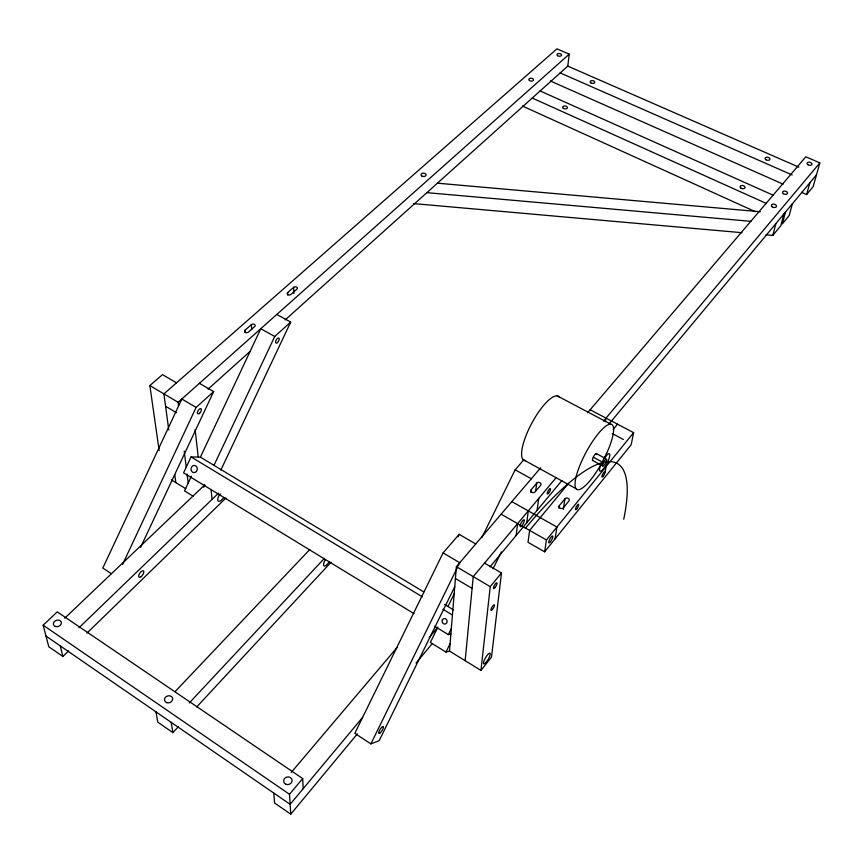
<?xml version="1.0" encoding="UTF-8"?>
<svg xmlns="http://www.w3.org/2000/svg" width="863" height="863" viewBox="0 0 863 863"><rect width="100%" height="100%" fill="white"/><g stroke="black" fill="none" stroke-linecap="round" stroke-linejoin="round"><path stroke-width="1.29" d="M484.553 563.097L501.479 572.989L491.511 657.077L480.961 670.432L449.483 651.058L456.387 566.657L540.68 467.789M465.157 660.702L473.226 576.613L556.009 477.8M480.961 670.432L490.227 586.657L501.479 572.989M285.189 319.882L567.789 66.127L569.246 54.175L556.937 48.835L163.927 393.895L168.77 429.957M516.139 535.513L517.649 523.593M526.689 522.838L528.285 510.896M530.81 492.449L531.166 489.785L536.743 483.086A2.33 1.812 8.5 0 1 539.936 482.708A2.33 1.812 8.5 0 1 540.659 485.254L534.952 491.899A2.255 1.758 8.4 0 1 531.856 492.277A2.255 1.758 8.4 0 1 531.166 489.785M535.643 491.09L536.743 483.086M537.088 510.357L538.76 498.393M568.566 483.366L529.634 530.421L528.016 542.309L544.639 551.824L546.43 539.968L633.615 432.665L590.152 409.763M558.997 508.199L559.407 505.545L564.985 498.76A2.352 1.834 10.2 0 1 568.199 498.372A2.352 1.834 10.2 0 1 568.965 500.961L563.399 507.768A2.352 1.855 10 0 1 560.173 508.156A2.352 1.855 10 0 1 559.407 505.545M555.06 538.933L556.926 527.045L511.835 501.619M563.28 509.386L564.985 498.76M605.362 421.748L606.009 418.124M604.974 472.557L606.096 466.527M633.615 432.665L631.177 444.715L544.639 551.824M766.074 234.822L772.784 235.416L775.923 223.549M784.003 213.851L780.821 225.707L772.784 235.416M785.492 212.061L782.299 223.916L789.149 215.631L792.374 203.797M801.662 192.384L806.592 194.574L809.882 182.762M587.541 412.816L805.815 156.786L819.85 162.88L813.151 186.645L806.592 194.574M122.589 564.413L196.117 407.422L213.646 391.608L199.418 383.334M140.626 547.282L213.646 391.608M423.787 591.921L200.389 457.142L191.057 456.905L183.582 472.838L413.96 613.625M191.392 476.279L184.509 490.896L193.528 496.452M200.389 457.142L260.766 328.727L274.736 336.484L290.702 322.072L276.796 314.456M203.69 487.217L204.822 484.812L64.779 618.167M213.992 465.351L274.736 336.484M220.831 470.119L290.702 322.072M475.75 543.949L459.192 534.326L443.086 552.903L354.822 733.345L370.874 743.884L379.148 740.691L454.747 586.721M458.016 536.743L459.192 534.326M370.874 743.884L457.142 568.027M458.188 565.901L459.742 562.719L443.086 552.903M437.282 628.329L430.357 642.439L445.955 652.061L449.483 651.058M447.994 606.527L454.531 593.215M481.878 537.563L515.157 469.806L523.733 459.925M434.596 626.236L448.35 634.639L451.327 628.609M445.955 652.061L450.087 643.669M493.053 568.76L501.36 551.932M604.046 458.08L606.29 455.33A2.287 1.737 11.1 0 0 606.311 453.582M613.215 429.375L617.52 424.186M273.776 793.054L274.553 802.957L290.755 814.165L357.347 733.874M416.052 663.086L432.255 643.561M490.055 566.84L561.91 480.551M608.998 424.003L816.474 174.844M362.633 717.38L290.13 804.327L45.998 636.063M429.267 637.455L437.865 627.153M290.755 814.165L289.493 794.284L302.686 778.555L57.26 611.867L43.15 625.2L48.781 646.732L62.902 656.495L68.684 650.875M603.431 421.209L819.85 162.88M291.241 772.439L397.077 647.498M155.933 711.835L157.789 722.158L172.891 732.611L178.371 726.7M196.656 707.013L331.025 562.266M189.299 702.935L324.391 558.339M175.06 691.651L309.849 549.451M87.012 633.064L225.869 498.08M78.965 627.789L218.501 493.151M208.091 389.116L250.108 351.381M178.576 405.923L178.123 402.277L569.246 54.175M245.081 330.205L251.36 324.661A2.158 1.521 -3.5 0 1 254.402 324.369A2.158 1.521 -3.5 0 1 254.682 326.505L248.415 332.061A2.168 1.532 -3.8 0 1 245.362 332.363A2.168 1.532 -3.8 0 1 245.081 330.205L245.265 332.676M287.638 292.643L293.603 287.379A2.104 1.456 -1.7 0 1 296.548 287.109A2.104 1.456 -1.7 0 1 296.883 289.148L290.928 294.412A2.104 1.467 -1.9 0 1 287.962 294.693A2.104 1.467 -1.9 0 1 287.638 292.643L287.746 295.114M159.159 450.583L149.86 385.578L162.481 374.639L176.516 382.848M448.35 634.639L450.885 633.992M437.412 183.193L760.368 211.759M426.872 192.654L750.832 221.327M413.506 203.592L741.943 232.686M567.789 66.127L798.868 167.152M560.216 72.924L792.202 174.984M550.335 80.971L783.183 184.197M540.119 90.96L773.324 195.275M532.234 98.048L766.387 203.463M522.352 105.998L755.319 211.672M557.325 395.923L610.81 424.165M612.277 433.582L623.41 439.494M596.257 453.517L605.265 458.372M603.593 461.09L605.837 462.298L610.217 461.608A240.68 57.476 -59.8 0 1 623.744 519.235M593.302 457.207L603.453 462.687L600.68 463.129A240.68 57.476 -59.8 0 0 525.243 528.458M592.773 460.529L602.903 466.009M522.989 459.472L576.053 488.685M515.157 469.806L531.317 478.771M501.123 514.186L546.43 539.968M196.117 407.422L181.813 398.997L102.826 568.07L111.327 573.636M149.86 385.578L178.123 402.277M456.387 566.657L490.227 586.657M165.588 406.268L176.419 412.708M455.416 578.49L472.093 588.404M444.542 604.434L453.614 609.914M191.057 456.905L422.223 596.754M442.935 609.278L452.126 614.844M171.413 479.893L185.836 488.782M43.15 625.2L289.493 794.284M60.227 645.869L62.902 656.495M171.165 722.331L172.891 732.611M174.768 474.715L175.825 482.611M184.229 451.209L186.225 467.185M187.098 474.132L188.21 483.043M195.092 429.634L198.253 457.088M211.047 489.612L212.093 499.332M251.36 324.661L251.694 329.623M302.686 778.555L303.193 788.663M293.603 287.379L293.851 293.571M223.636 497.584A5.761 2.503 -57.5 0 1 218.156 501.025A5.761 2.503 -57.5 0 1 220.162 493.873M596.527 454.585A3.937 1.014 -61.8 0 0 595.697 453.765A3.937 1.014 -61.8 0 0 593.399 456.98L592.989 457.886A3.937 1.014 -61.8 0 0 593.129 460.421M600.206 465.783A36.861 9.45 -61.8 0 1 575.179 481.791A36.861 9.45 -61.8 0 1 604.672 427.012A36.861 9.45 -61.8 0 1 604.661 457.498M525.491 460.68A36.332 10.647 -61.8 0 1 531.932 422.956A36.332 10.647 -61.8 0 1 559.634 397.498M329.008 561.986A5.944 2.147 -58.5 0 1 324.057 566.009A5.944 2.147 -58.5 0 1 325.275 559.871M601.91 462.395L600.875 464.682A9.871 2.46 -61.8 0 0 600.67 471.209A9.871 2.46 -61.8 0 0 607.358 462.59L608.383 460.324A9.871 2.46 -61.8 0 0 608.609 453.765A9.871 2.46 -61.8 0 0 601.91 462.395M603.561 462.449L603.14 463.366A3.948 0.982 -61.8 0 0 603.064 465.977A3.948 0.982 -61.8 0 0 605.74 462.536L606.15 461.619A3.948 0.982 -61.8 0 0 606.236 459.008A3.948 0.982 -61.8 0 0 603.561 462.449M765.913 159.709A2.47 1.51 11.7 0 0 769.915 159.375A2.47 1.51 11.7 0 0 766.743 157.217A2.47 1.51 11.7 0 0 765.913 159.709M590.81 82.848A2.341 1.392 7 0 0 594.726 82.557A2.341 1.392 7 0 0 591.91 80.593A2.341 1.392 7 0 0 590.81 82.848M492.471 609.429A3.225 0.852 -60 0 0 494.316 604.823A3.225 0.852 -60 0 0 491.263 608.577A3.225 0.852 -60 0 0 492.471 609.429M486.301 662.072A6.214 1.553 -59.7 0 0 490.033 653.215A6.214 1.553 -59.7 0 0 484.197 660.357A6.214 1.553 -59.7 0 0 486.301 662.072M740.896 188.091A2.524 1.575 11.5 0 0 745.006 187.735A2.524 1.575 11.5 0 0 741.792 185.491A2.524 1.575 11.5 0 0 740.896 188.091M563.312 108.317A2.384 1.456 6.4 0 0 567.315 108.015A2.384 1.456 6.4 0 0 564.478 105.987A2.384 1.456 6.4 0 0 563.312 108.317M783.377 193.711A2.578 1.607 12.5 0 0 787.531 193.344A2.578 1.607 12.5 0 0 784.208 191.057A2.578 1.607 12.5 0 0 783.377 193.711M807.854 164.682A2.524 1.532 12.7 0 0 811.943 164.402A2.524 1.532 12.7 0 0 808.717 162.168A2.524 1.532 12.7 0 0 807.854 164.682M529.461 80.529A2.373 1.424 5.5 0 0 533.463 80.237A2.373 1.424 5.5 0 0 530.691 78.253A2.373 1.424 5.5 0 0 529.461 80.529M557.584 55.685A2.33 1.37 6.1 0 0 561.5 55.415A2.33 1.37 6.1 0 0 558.739 53.495A2.33 1.37 6.1 0 0 557.584 55.685M772.256 206.85A2.6 1.64 12.5 0 0 776.463 206.473A2.6 1.64 12.5 0 0 773.119 204.143A2.6 1.64 12.5 0 0 772.256 206.85M422.072 176.149A2.567 1.65 2.8 0 0 426.095 175.07A2.567 1.65 2.8 0 0 422.471 173.312A2.567 1.65 2.8 0 0 422.072 176.149M277.519 342.546A2.859 1.316 -60.5 0 0 278.932 338.156A2.859 1.316 -60.5 0 0 275.793 340.993A2.859 1.316 -60.5 0 0 277.519 342.546M199.601 413.258A3.021 1.435 -58.3 0 0 201.003 408.738A3.021 1.435 -58.3 0 0 197.562 411.845A3.021 1.435 -58.3 0 0 199.601 413.258M548.577 493.226A3.085 0.831 -61.3 0 0 550.411 488.652A3.085 0.831 -61.3 0 0 547.584 492.029A3.085 0.831 -61.3 0 0 548.577 493.226M576.754 508.89A3.107 0.777 -61.3 0 0 578.642 504.305A3.107 0.777 -61.3 0 0 575.858 507.735A3.107 0.777 -61.3 0 0 576.754 508.89M603.064 476.387A3.042 0.755 -61.7 0 0 604.941 471.856A3.042 0.755 -61.7 0 0 602.266 475.157A3.042 0.755 -61.7 0 0 603.064 476.387M494.995 587.574A3.279 0.885 -60.2 0 0 496.851 582.87A3.279 0.885 -60.2 0 0 493.744 586.678A3.279 0.885 -60.2 0 0 494.995 587.574M140.939 576.775A3.83 1.694 -55.3 0 0 143.614 571.09A3.83 1.694 -55.3 0 0 139.18 574.251A3.83 1.694 -55.3 0 0 140.939 576.775M380.41 732.676A4.11 1.143 -58.2 0 0 383.388 726.624A4.11 1.143 -58.2 0 0 379.44 730.551A4.11 1.143 -58.2 0 0 380.41 732.676M196.408 471.468A3.603 3.118 -86 0 0 194.887 465.513A3.603 3.118 -86 0 0 191.155 470.108A3.603 3.118 -86 0 0 196.408 471.468M442.363 619.947A2.772 2.524 80.2 0 0 444.693 624.068A2.772 2.524 80.2 0 0 446.743 619.914A2.772 2.524 80.2 0 0 442.363 619.947M286.16 784.359A4.25 3.83 -15 0 0 292.061 780.12A4.25 3.83 -15 0 0 285.351 777.779A4.25 3.83 -15 0 0 286.16 784.359M166.732 702.655A4.175 3.506 -17.8 0 0 172.686 698.75A4.175 3.506 -17.8 0 0 166.322 696.549A4.175 3.506 -17.8 0 0 166.732 702.655M55.405 626.484A4.099 3.215 -18.6 0 0 61.392 622.87A4.099 3.215 -18.6 0 0 55.329 620.81A4.099 3.215 -18.6 0 0 55.405 626.484M550.572 541.608A3.97 1.014 -60.9 0 0 552.708 535.977A3.97 1.014 -60.9 0 0 549.051 540.756A3.97 1.014 -60.9 0 0 550.572 541.608M521.888 525.61A3.937 1.079 -60.8 0 0 524.197 519.828A3.937 1.079 -60.8 0 0 520.529 524.208A3.937 1.079 -60.8 0 0 521.888 525.61"/></g></svg>
